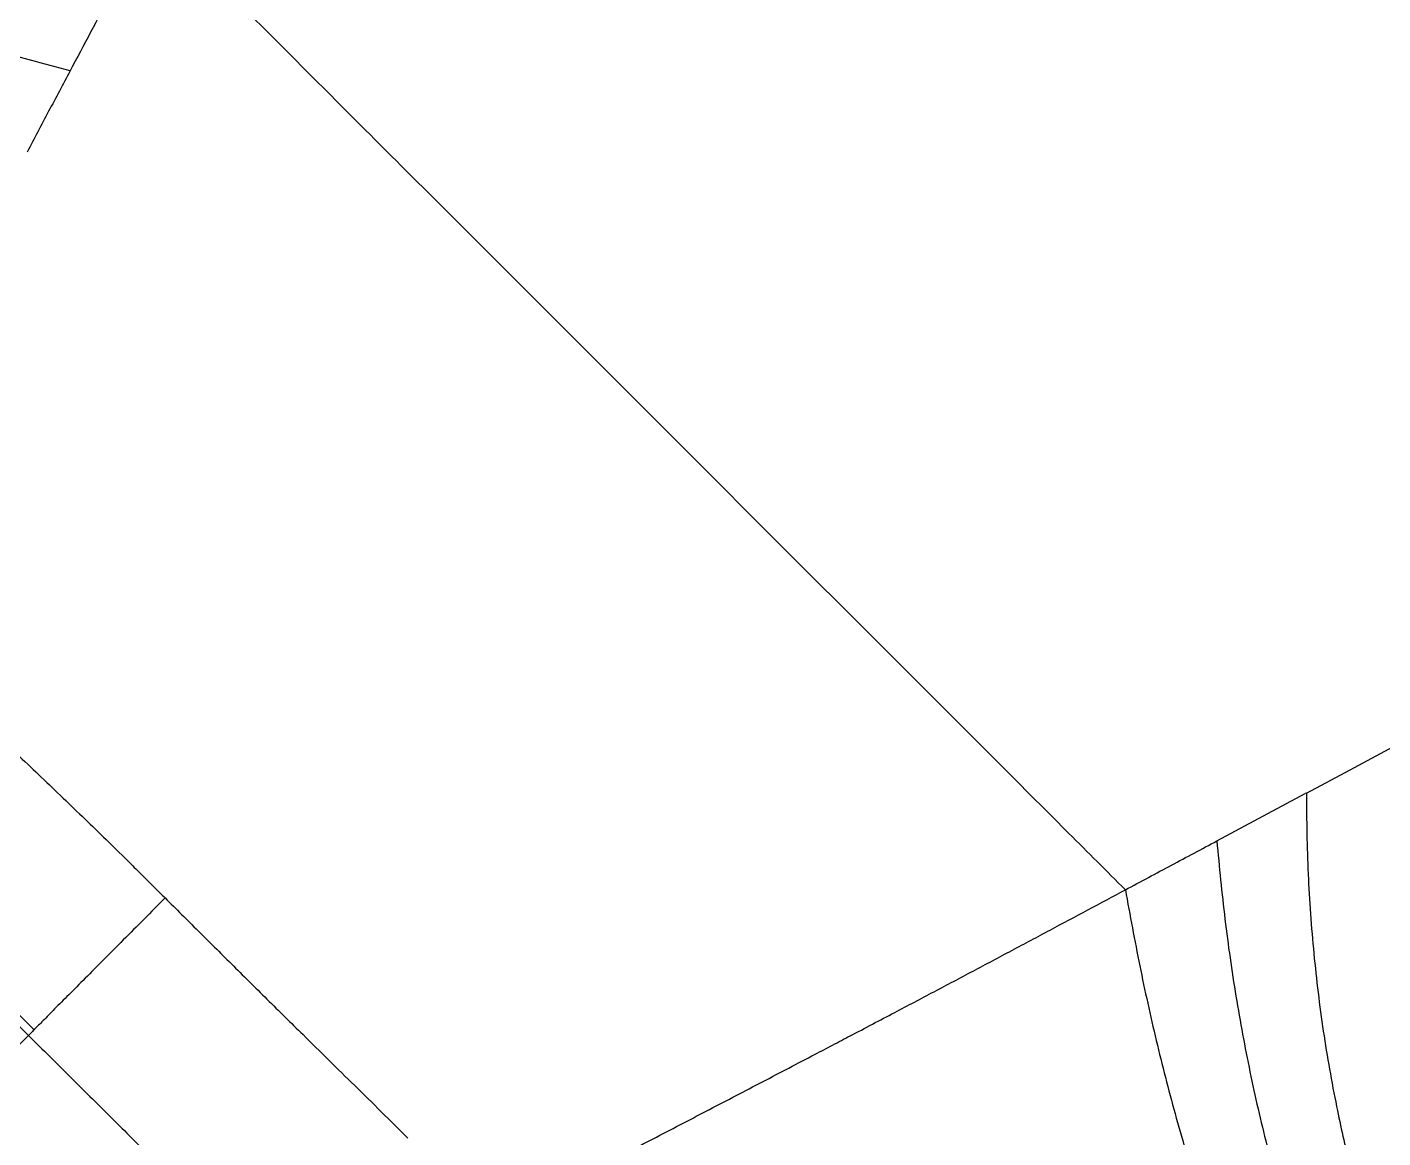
# Model space of a CAD drawing. Extents: x -51 to 27, y -13 to 136.
# Drawn here: x -1.08 to 9.57, y 54.77 to 63.5 of the extents above; entities that cross this region are included whole.
import ezdxf

# ---------------------------------------------------------------- set-up
doc = ezdxf.new("R2010")
doc.units = 0
doc.header["$MEASUREMENT"] = 0
doc.layers.add('GEOMETRY', color=2, linetype='Continuous', lineweight=25)

# ---------------------------------------------------------------- blocks, each defined once
blk = doc.blocks.new('2026 MONTERREY-BLOOM')
at = {"layer": 'GEOMETRY'}
for p, q in [((12.091, -19.854), (12.616, -20.379)), ((13.707, -21.471), (14.551, -22.314)), ((14.551, -22.314), (14.684, -22.448)), ((14.684, -22.448), (14.871, -22.634)), ((14.871, -22.634), (15.111, -22.874)), ((15.111, -22.874), (15.405, -23.168)), ((15.405, -23.168), (15.904, -23.667)), ((15.904, -23.667), (16.4, -24.164)), ((16.4, -24.164), (17.38, -25.143)), ((17.38, -25.143), (17.858, -25.622)), ((17.858, -25.622), (18.327, -26.09)), ((20.992, -26.047), (21.334, -25.864)), ((20.649, -26.231), (20.992, -26.047)), ((19.946, -26.607), (20.64, -26.235)), ((20.649, -26.231), (20.64, -26.235)), ((10.273, -27.8), (10.611, -28.135)), ((10.611, -28.135), (9.851, -28.895))]:
    blk.add_line(p, q, dxfattribs=at)
for points, knots in [([(-36.643, -38.985), (-36.643, -38.748), (-36.643, -38.251), (-36.643, -37.496), (-36.643, -36.717), (-36.642, -35.938), (-36.641, -35.155), (-36.639, -34.37), (-36.634, -33.124), (-36.625, -31.427), (-36.601, -28.728), (-36.556, -25.487), (-36.48, -22.003), (-36.384, -18.826), (-36.269, -15.952), (-36.147, -13.557), (-36.022, -11.643), (-35.908, -10.209), (-35.804, -9.111), (-35.717, -8.347), (-35.671, -7.917), (-35.598, -7.493), (-35.491, -7.08), (-35.34, -6.644), (-35.136, -6.19), (-34.87, -5.728), (-34.56, -5.294), (-34.209, -4.894), (-33.819, -4.53), (-33.396, -4.207), (-32.942, -3.927), (-32.492, -3.708), (-32.054, -3.541), (-31.634, -3.42), (-31.199, -3.331), (-30.75, -3.28), (-30.3, -3.229), (-29.656, -3.161), (-28.817, -3.082), (-27.505, -2.975), (-25.921, -2.869), (-23.953, -2.762), (-21.876, -2.668), (-19.679, -2.587), (-17.251, -2.514), (-14.59, -2.452), (-11.706, -2.403), (-8.819, -2.37), (-5.936, -2.35), (-3.055, -2.342), (-0.598, -2.339), (1.446, -2.34), (3.092, -2.342), (4.754, -2.346), (6.416, -2.353), (8.055, -2.365), (10.408, -2.386), (13.481, -2.429), (16.974, -2.505), (20.148, -2.601), (23.011, -2.715), (25.395, -2.836), (27.307, -2.961), (28.741, -3.074), (29.84, -3.178), (30.606, -3.264), (31.038, -3.31), (31.463, -3.38), (31.877, -3.486), (32.314, -3.634), (32.769, -3.836), (33.232, -4.099), (33.668, -4.406), (34.07, -4.756), (34.436, -5.143), (34.762, -5.565), (35.044, -6.017), (35.279, -6.492), (35.464, -6.985), (35.602, -7.491), (35.683, -8.01), (35.739, -8.534), (35.815, -9.23), (35.897, -10.097), (36.005, -11.408), (36.112, -12.993), (36.24, -15.339), (36.362, -18.173), (36.465, -21.457), (36.54, -24.706), (36.591, -27.93), (36.621, -30.803), (36.636, -33.323), (36.641, -34.922), (36.642, -35.963), (36.643, -36.444), (36.643, -36.924), (36.643, -37.402), (36.643, -37.896), (36.643, -38.424), (36.643, -38.792), (36.643, -38.985)], [0, 0, 0, 0, 0.005138, 0.010771, 0.016381, 0.022015, 0.027673, 0.03335, 0.039042, 0.054682, 0.070145, 0.097582, 0.124946, 0.145709, 0.16651, 0.187309, 0.197707, 0.208103, 0.218498, 0.221609, 0.224784, 0.227857, 0.230942, 0.234019, 0.237865, 0.24171, 0.245555, 0.249401, 0.253246, 0.257092, 0.260938, 0.264783, 0.267936, 0.271088, 0.274241, 0.277546, 0.280882, 0.284062, 0.291597, 0.299143, 0.312612, 0.326021, 0.341866, 0.357701, 0.373696, 0.394533, 0.415407, 0.436247, 0.457116, 0.477921, 0.498728, 0.51038, 0.52225, 0.534405, 0.54642, 0.558287, 0.569942, 0.597446, 0.624936, 0.645697, 0.666299, 0.687058, 0.697455, 0.707849, 0.718242, 0.721382, 0.724571, 0.72765, 0.730727, 0.733804, 0.737651, 0.741498, 0.745344, 0.74919, 0.753036, 0.756881, 0.760725, 0.76457, 0.768352, 0.772136, 0.775907, 0.779727, 0.783559, 0.79109, 0.798621, 0.812071, 0.825537, 0.849567, 0.873561, 0.896782, 0.920041, 0.943476, 0.95907, 0.97468, 0.978164, 0.981639, 0.985104, 0.988563, 0.992016, 0.995816, 1, 1, 1, 1]), ([(11.259, -19.952), (11.205, -20.052), (11.099, -20.252), (10.991, -20.455), (10.937, -20.556)], [0, 0, 0, 0, 0.500661, 1, 1, 1, 1]), ([(10.937, -20.556), (10.729, -20.5), (10.314, -20.389), (9.904, -20.271), (9.699, -20.213)], [0, 0, 0, 0, 0.500804, 1, 1, 1, 1]), ([(12.616, -20.379), (12.796, -20.559), (13.159, -20.923), (13.523, -21.287), (13.707, -21.471)], [0, 0, 0, 0, 0.495018, 1, 1, 1, 1]), ([(10.937, -20.556), (10.881, -20.662), (10.769, -20.873), (10.656, -21.088), (10.6, -21.195)], [0, 0, 0, 0, 0.500278, 1, 1, 1, 1]), ([(10.326, -25.74), (10.44, -25.848), (10.669, -26.065), (10.896, -26.283), (11.01, -26.393)], [0, 0, 0, 0, 0.499839, 1, 1, 1, 1]), ([(18.327, -26.09), (18.479, -26.243), (18.78, -26.544), (19.08, -26.843), (19.227, -26.991)], [0, 0, 0, 0, 0.506402, 1, 1, 1, 1]), ([(20.649, -26.231), (20.651, -26.443), (20.656, -26.866), (20.703, -27.492), (20.777, -28.104), (20.875, -28.659), (20.988, -29.158), (21.111, -29.605), (21.253, -30.035), (21.412, -30.45), (21.53, -30.705), (21.59, -30.834)], [0, 0, 0, 0, 0.125014, 0.248984, 0.372301, 0.495432, 0.594196, 0.693574, 0.793992, 0.895946, 1, 1, 1, 1]), ([(11.01, -26.393), (11.066, -26.447), (11.178, -26.556), (11.289, -26.665), (11.345, -26.719)], [0, 0, 0, 0, 0.499942, 1, 1, 1, 1]), ([(19.227, -26.991), (19.348, -26.926), (19.59, -26.797), (19.827, -26.67), (19.946, -26.607)], [0, 0, 0, 0, 0.499947, 1, 1, 1, 1]), ([(19.946, -26.607), (19.965, -26.812), (20.004, -27.221), (20.092, -27.828), (20.202, -28.423), (20.326, -28.963), (20.461, -29.449), (20.6, -29.883), (20.756, -30.302), (20.926, -30.705), (21.051, -30.952), (21.114, -31.077)], [0, 0, 0, 0, 0.124923, 0.248956, 0.372383, 0.495584, 0.594342, 0.693656, 0.793983, 0.895877, 1, 1, 1, 1]), ([(11.345, -26.719), (11.374, -26.747), (11.431, -26.804), (11.488, -26.86), (11.516, -26.888)], [0, 0, 0, 0, 0.499984, 1, 1, 1, 1]), ([(9.284, -26.762), (9.517, -26.983), (9.978, -27.421), (10.431, -27.868), (10.655, -28.09)], [0, 0, 0, 0, 0.504776, 1, 1, 1, 1]), ([(11.516, -26.888), (11.53, -26.902), (11.559, -26.93), (11.587, -26.958), (11.601, -26.972)], [0, 0, 0, 0, 0.499998, 1, 1, 1, 1]), ([(11.601, -26.972), (11.615, -26.986), (11.643, -27.014), (11.67, -27.041), (11.684, -27.055)], [0, 0, 0, 0, 0.500001, 1, 1, 1, 1]), ([(18.636, -27.307), (18.735, -27.254), (18.934, -27.148), (19.13, -27.043), (19.227, -26.991)], [0, 0, 0, 0, 0.500003, 1, 1, 1, 1]), ([(19.227, -26.991), (19.264, -27.19), (19.336, -27.588), (19.467, -28.176), (19.614, -28.751), (19.769, -29.274), (19.927, -29.744), (20.086, -30.164), (20.257, -30.57), (20.441, -30.96), (20.571, -31.2), (20.637, -31.321)], [0, 0, 0, 0, 0.124895, 0.248938, 0.372372, 0.495551, 0.594268, 0.693534, 0.79383, 0.895748, 1, 1, 1, 1]), ([(11.684, -27.055), (11.629, -27.111), (11.518, -27.222), (11.354, -27.386), (11.198, -27.543), (11.054, -27.688), (10.924, -27.818), (10.813, -27.93), (10.72, -28.024), (10.679, -28.066), (10.658, -28.087)], [0, 0, 0, 0, 0.125, 0.250003, 0.375002, 0.500001, 0.625, 0.749998, 0.874997, 1, 1, 1, 1]), ([(11.684, -27.055), (11.77, -27.141), (11.943, -27.313), (12.116, -27.485), (12.202, -27.571)], [0, 0, 0, 0, 0.499892, 1, 1, 1, 1]), ([(18.335, -27.467), (18.386, -27.44), (18.486, -27.387), (18.586, -27.334), (18.636, -27.307)], [0, 0, 0, 0, 0.499829, 1, 1, 1, 1]), ([(18.031, -27.629), (18.082, -27.602), (18.184, -27.548), (18.285, -27.494), (18.335, -27.467)], [0, 0, 0, 0, 0.499781, 1, 1, 1, 1]), ([(12.202, -27.571), (12.296, -27.664), (12.484, -27.85), (12.672, -28.036), (12.767, -28.129)], [0, 0, 0, 0, 0.499955, 1, 1, 1, 1]), ([(17.415, -27.954), (17.519, -27.9), (17.725, -27.791), (17.929, -27.683), (18.031, -27.629)], [0, 0, 0, 0, 0.500036, 1, 1, 1, 1]), ([(17.065, -28.138), (17.124, -28.108), (17.241, -28.046), (17.357, -27.985), (17.415, -27.954)], [0, 0, 0, 0, 0.499988, 1, 1, 1, 1]), ([(10.655, -28.09), (10.646, -28.099), (10.628, -28.118), (10.617, -28.129), (10.611, -28.135)], [0, 0, 0, 0, 0.500018, 1, 1, 1, 1]), ([(10.658, -28.087), (10.658, -28.087), (10.657, -28.088), (10.656, -28.089), (10.655, -28.09)], [0, 0, 0, 0, 0.5, 1, 1, 1, 1]), ([(10.611, -28.135), (10.723, -28.246), (10.945, -28.468), (11.168, -28.69), (11.28, -28.8)], [0, 0, 0, 0, 0.5000002, 1, 1, 1, 1]), ([(12.767, -28.129), (12.834, -28.196), (12.97, -28.329), (13.105, -28.463), (13.173, -28.529)], [0, 0, 0, 0, 0.500021, 1, 1, 1, 1]), ([(16.789, -28.283), (16.836, -28.259), (16.928, -28.211), (17.019, -28.162), (17.065, -28.138)], [0, 0, 0, 0, 0.499954, 1, 1, 1, 1]), ([(15.127, -29.152), (15.266, -29.079), (15.544, -28.933), (15.961, -28.716), (16.377, -28.499), (16.652, -28.355), (16.789, -28.283)], [0, 0, 0, 0, 0.2498436, 0.4998739, 0.7498764, 1, 1, 1, 1]), ([(13.173, -28.529), (13.243, -28.598), (13.382, -28.735), (13.521, -28.872), (13.591, -28.941)], [0, 0, 0, 0, 0.5000664, 1, 1, 1, 1]), ([(11.28, -28.8), (11.391, -28.911), (11.614, -29.132), (11.837, -29.353), (11.948, -29.464)], [0, 0, 0, 0, 0.499822, 1, 1, 1, 1])]:
    blk.add_open_spline(points, degree=3, knots=knots, dxfattribs=at)

msp = doc.modelspace()

# ---------------------------------------------------------------- block references
msp.add_blockref('2026 MONTERREY-BLOOM', (-11.682, 83.714))

doc.saveas('drawing.dxf')
